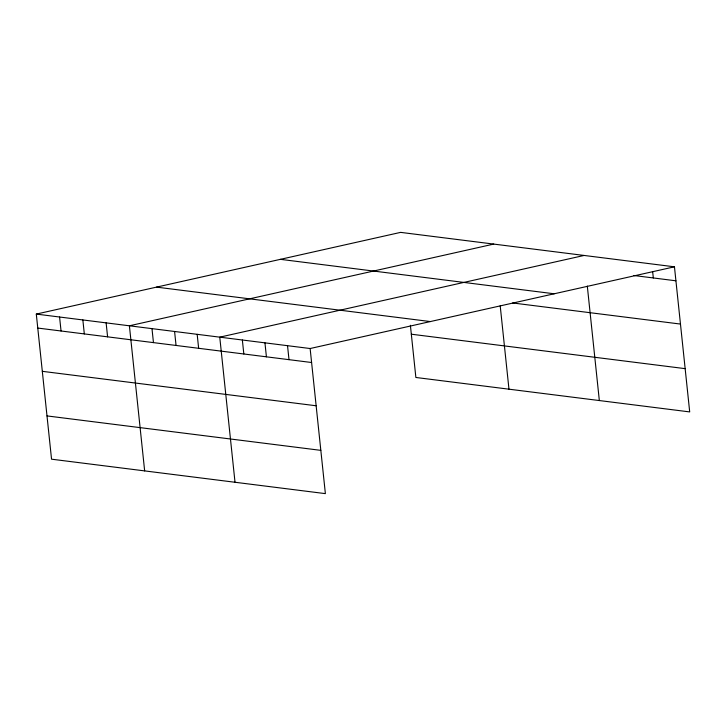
<?xml version="1.0" encoding="UTF-8"?>
<svg xmlns="http://www.w3.org/2000/svg" width="726" height="726" viewBox="0 0 726 726"><rect width="100%" height="100%" fill="white"/><g stroke="black" fill="none" stroke-linecap="round" stroke-linejoin="round"><path stroke-width="1.09" d="M36.3 314.086L310.129 348.525L325.375 493.626L51.546 459.186L36.3 314.086L400.625 232.374L674.454 266.814L689.7 411.914L415.871 377.475L410.39 325.293M493.725 244.09L129.4 325.793L144.655 470.893M584.085 255.452L219.76 337.163L235.015 482.255M310.129 348.525L674.454 266.814M633.961 275.517L675.915 280.799M280.399 259.336L554.219 293.785M512.647 302.96L680.471 324.068M156.526 287.124L430.355 321.564M411.324 334.205L685.153 368.645M37.77 328.061L311.599 362.51M42.317 371.331L316.146 405.77M46.999 415.916L320.828 450.356M652.647 271.506L653.327 277.958M587.307 286.071L599.34 400.552M500.205 305.791L508.971 389.181M287.532 345.685L289.002 359.66M264.945 342.844L266.415 356.82M242.357 340.004L243.827 353.979M197.173 334.323L198.643 348.298M174.585 331.483L176.055 345.458M151.988 328.633L153.458 342.618M106.123 322.87L107.593 336.846M82.855 319.939L84.316 333.924M59.577 317.017L61.048 330.992"/></g></svg>
